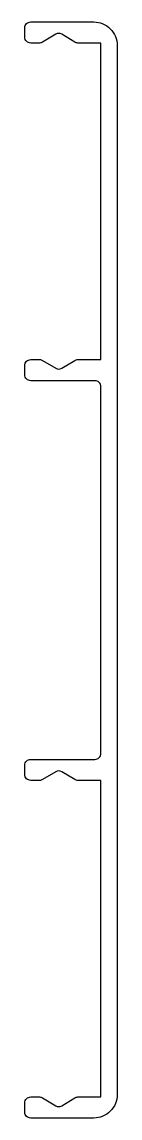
# Model space of a CAD drawing. Extents: x 183.4 to 191.3, y 154.7 to 248.2.
import ezdxf

# ---------------------------------------------------------------- set-up
doc = ezdxf.new("R2010")
doc.units = 0
doc.layers.get('0').update_dxf_attribs({"linetype": 'CONTINUOUS'})

msp = doc.modelspace()

# ---------------------------------------------------------------- linework, layer by layer
msp.add_lwpolyline([(189.943, 185.764), (189.943, 217.064, 0.414214), (189.443, 217.564), (183.943, 217.564, -0.414214), (183.443, 218.064), (183.443, 218.864, -0.414214), (183.943, 219.364), (184.704, 219.364, -0.135933), (184.962, 219.293), (186.086, 218.619, 0.276984), (186.6, 218.619), (187.724, 219.293, -0.135933), (187.981, 219.364), (189.943, 219.364), (189.943, 246.364), (187.981, 246.364, -0.135933), (187.724, 246.436), (186.6, 247.11, 0.276984), (186.086, 247.11), (184.962, 246.436, -0.135933), (184.704, 246.364), (183.943, 246.364, -0.414214), (183.443, 246.864), (183.443, 247.664, -0.414214), (183.943, 248.164), (189.343, 248.164, -0.414214), (191.343, 246.164), (191.343, 156.664, -0.414214), (189.343, 154.664), (183.943, 154.664, -0.414214), (183.443, 155.164), (183.443, 155.964, -0.414214), (183.943, 156.464), (184.704, 156.464, -0.135933), (184.962, 156.393), (186.086, 155.719, 0.276984), (186.6, 155.719), (187.724, 156.393, -0.135933), (187.981, 156.464), (189.943, 156.464), (189.943, 183.464), (187.981, 183.464, -0.135933), (187.724, 183.536), (186.6, 184.21, 0.276984), (186.086, 184.21), (184.962, 183.536, -0.135933), (184.704, 183.464), (183.943, 183.464, -0.414214), (183.443, 183.964), (183.443, 184.764, -0.414214), (183.943, 185.264), (189.443, 185.264, 0.414214)], format="xyb", close=True)

doc.saveas('drawing.dxf')
